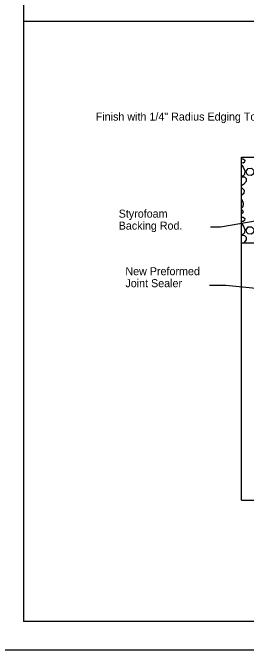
# Model space of a CAD drawing. Extents: x 1000 to 1036.3, y 1000 to 1022.
# Drawn here: x 1006.81 to 1010.89, y 1000 to 1011.15 of the extents above; entities that cross this region are included whole.
import ezdxf

# ---------------------------------------------------------------- set-up
doc = ezdxf.new("R2010")
doc.units = 0
for name, color, linetype in [('01-Slab', 7, 'Continuous'), ('03-Dimensions', 7, 'Continuous'), ('10-Sheet Border', 7, 'Continuous'), ('40-Pattern Areas', 7, 'Continuous')]:
    doc.layers.add(name, color=color, linetype=linetype)

msp = doc.modelspace()

# ---------------------------------------------------------------- linework, layer by layer
at = {"layer": '01-Slab'}
for p, q in [((1010.803, 1002.624), (1010.803, 1008.624)), ((1010.803, 1008.624), (1012.834, 1008.624)), ((1010.803, 1002.624), (1015.303, 1002.624))]:
    msp.add_line(p, q, dxfattribs=at)
at = {"layer": '03-Dimensions'}
for p, q in [((1010.803, 1007.124), (1012.209, 1007.124)), ((1036, 1000), (1000, 1000))]:
    msp.add_line(p, q, dxfattribs=at)
for points in [[(1012.963, 1007.838), (1010.435, 1007.399), (1010.259, 1007.399)], [(1012.959, 1006.133), (1010.528, 1006.38), (1010.247, 1006.38)]]:
    msp.add_lwpolyline(points, dxfattribs=at)
at = {"layer": '10-Sheet Border'}
for p, q in [((1007, 1021.5), (1007, 1000.5)), ((1035.5, 1011), (1007, 1011)), ((1035.5, 1000.5), (1007, 1000.5))]:
    msp.add_line(p, q, dxfattribs=at)
at = {"layer": '40-Pattern Areas'}
for points in [[(1010.803, 1008.597), (1010.834, 1008.598), (1010.858, 1008.574), (1010.854, 1008.539), (1010.833, 1008.521), (1010.803, 1008.523)], [(1010.803, 1008.486), (1010.807, 1008.483), (1010.834, 1008.449)], [(1010.832, 1008.452), (1010.859, 1008.385), (1010.854, 1008.323), (1010.826, 1008.294), (1010.803, 1008.295)], [(1010.884, 1008.377), (1010.92, 1008.428), (1010.977, 1008.431), (1011.017, 1008.39), (1011.011, 1008.332), (1010.976, 1008.303), (1010.919, 1008.307), (1010.893, 1008.333), (1010.884, 1008.377)], [(1010.803, 1008.283), (1010.855, 1008.278), (1010.884, 1008.251), (1010.883, 1008.201), (1010.839, 1008.144), (1010.803, 1008.126)], [(1010.803, 1008.086), (1010.808, 1008.087), (1010.848, 1008.045), (1010.842, 1007.988), (1010.807, 1007.958), (1010.803, 1007.958)], [(1010.803, 1007.889), (1010.808, 1007.883)], [(1010.806, 1007.886), (1010.833, 1007.819), (1010.828, 1007.757), (1010.803, 1007.732)], [(1010.803, 1007.707), (1010.804, 1007.707), (1010.828, 1007.683), (1010.824, 1007.648), (1010.803, 1007.631)], [(1010.803, 1007.573), (1010.834, 1007.574), (1010.858, 1007.55), (1010.854, 1007.515), (1010.833, 1007.497), (1010.803, 1007.5)], [(1010.803, 1007.462), (1010.807, 1007.459), (1010.834, 1007.425)], [(1010.832, 1007.428), (1010.859, 1007.361), (1010.854, 1007.299), (1010.826, 1007.27), (1010.803, 1007.271)], [(1010.884, 1007.353), (1010.92, 1007.404), (1010.977, 1007.407), (1011.017, 1007.366), (1011.011, 1007.308), (1010.976, 1007.279), (1010.919, 1007.283), (1010.893, 1007.309), (1010.884, 1007.353)], [(1010.803, 1007.259), (1010.855, 1007.254), (1010.884, 1007.227), (1010.883, 1007.177), (1010.842, 1007.124)]]:
    msp.add_lwpolyline(points, dxfattribs=at)

# ---------------------------------------------------------------- texts
at = {"layer": '03-Dimensions'}
for s, p in [('Finish with 1/4" Radius Edging Tool', (1008.259, 1009.264)), ('Styrofoam', (1008.659, 1007.567)), ('Backing Rod.', (1008.659, 1007.357)), ('New Preformed', (1008.776, 1006.56)), ('Joint Sealer', (1008.776, 1006.35))]:
    msp.add_text(s, height=0.14, dxfattribs=at).set_placement(p)

doc.saveas('drawing.dxf')
